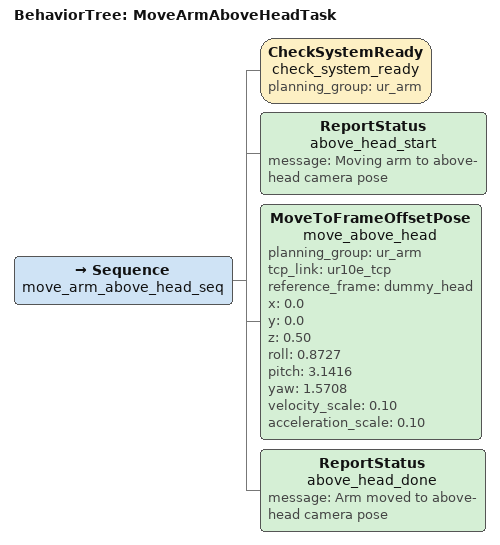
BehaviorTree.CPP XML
<root BTCPP_format="4">
  <BehaviorTree ID="MoveArmAboveHeadTask">
    <Sequence name="move_arm_above_head_seq">
      <CheckSystemReady
        name="check_system_ready"
        planning_group="ur_arm"/>
      <ReportStatus
        name="above_head_start"
        message="Moving arm to above-head camera pose"/>
      <MoveToFrameOffsetPose
        name="move_above_head"
        planning_group="ur_arm"
        tcp_link="ur10e_tcp"
        reference_frame="dummy_head"
        x="0.0"
        y="0.0"
        z="0.50"
        roll="0.8727"
        pitch="3.1416"
        yaw="1.5708"
        velocity_scale="0.10"
        acceleration_scale="0.10"/>
      <ReportStatus
        name="above_head_done"
        message="Arm moved to above-head camera pose"/>
    </Sequence>
  </BehaviorTree>
</root>
